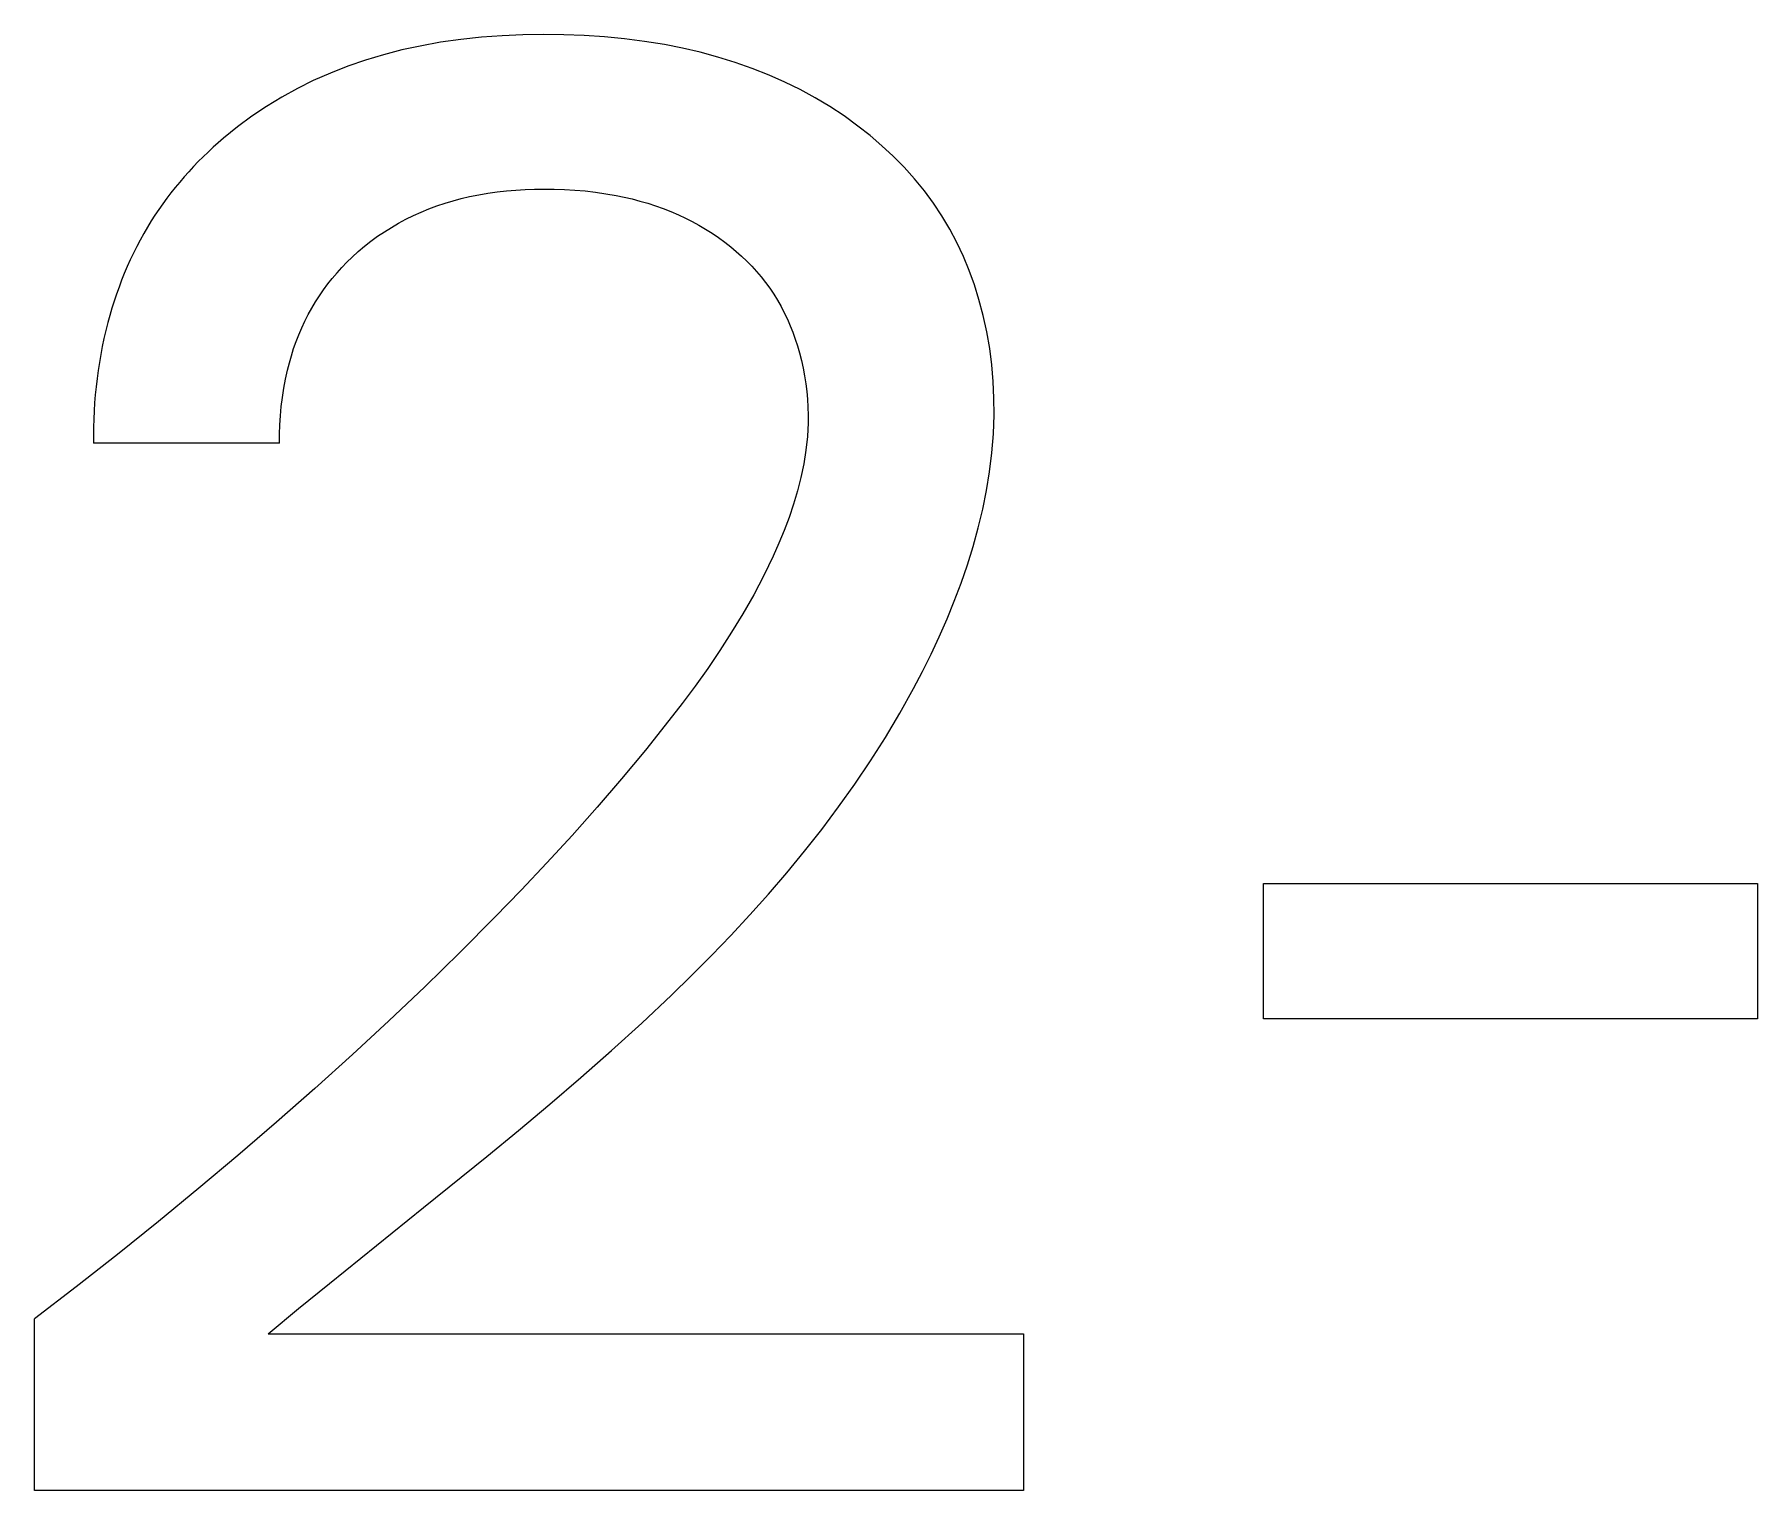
# Model space of a CAD drawing. Header units: millimetres. Extents: x -5035 to 14510, y -7775 to 12.
# Drawn here: x 1373.968 to 1376.01, y -1922.707 to -1920.981 of the extents above; entities that cross this region are included whole.
import ezdxf

# ---------------------------------------------------------------- set-up
doc = ezdxf.new("R2010")
doc.units = ezdxf.units.MM
doc.layers.add('eProC - L2', color=41, linetype='Continuous', lineweight=20)

msp = doc.modelspace()

# ---------------------------------------------------------------- linework, layer by layer
at = {"layer": 'eProC - L2', "linetype": 'Continuous'}
for p, q in [((1374.4975, -1920.9845), (1374.473, -1920.9871)), ((1374.522, -1920.9827), (1374.4975, -1920.9845)), ((1374.5465, -1920.9816), (1374.522, -1920.9827)), ((1374.5711, -1920.9812), (1374.5465, -1920.9816)), ((1374.5951, -1920.9815), (1374.5711, -1920.9812)), ((1374.619, -1920.9824), (1374.5951, -1920.9815)), ((1374.643, -1920.984), (1374.619, -1920.9824)), ((1374.6668, -1920.9863), (1374.643, -1920.984)), ((1374.6906, -1920.9894), (1374.6668, -1920.9863)), ((1374.3813, -1921.0052), (1374.36, -1921.0116)), ((1374.4028, -1920.9996), (1374.3813, -1921.0052)), ((1374.4245, -1920.9949), (1374.4028, -1920.9996)), ((1374.4487, -1920.9905), (1374.4245, -1920.9949)), ((1374.473, -1920.9871), (1374.4487, -1920.9905)), ((1374.7142, -1920.9933), (1374.6906, -1920.9894)), ((1374.7354, -1920.9975), (1374.7142, -1920.9933)), ((1374.7564, -1921.0023), (1374.7354, -1920.9975)), ((1374.7773, -1921.008), (1374.7564, -1921.0023)), ((1374.3183, -1921.0269), (1374.298, -1921.0358)), ((1374.339, -1921.0188), (1374.3183, -1921.0269)), ((1374.36, -1921.0116), (1374.339, -1921.0188)), ((1374.7979, -1921.0143), (1374.7773, -1921.008)), ((1374.8183, -1921.0215), (1374.7979, -1921.0143)), ((1374.8383, -1921.0294), (1374.8183, -1921.0215)), ((1374.2791, -1921.0452), (1374.2606, -1921.0554)), ((1374.298, -1921.0358), (1374.2791, -1921.0452)), ((1374.8568, -1921.0376), (1374.8383, -1921.0294)), ((1374.8749, -1921.0466), (1374.8568, -1921.0376)), ((1374.8927, -1921.0563), (1374.8749, -1921.0466)), ((1374.2426, -1921.0664), (1374.225, -1921.0782)), ((1374.2606, -1921.0554), (1374.2426, -1921.0664)), ((1374.91, -1921.0667), (1374.8927, -1921.0563)), ((1374.927, -1921.0778), (1374.91, -1921.0667)), ((1374.225, -1921.0782), (1374.208, -1921.0908)), ((1374.9434, -1921.0897), (1374.927, -1921.0778)), ((1374.1916, -1921.1041), (1374.1854, -1921.1095)), ((1374.208, -1921.0908), (1374.1916, -1921.1041)), ((1374.9579, -1921.101), (1374.9434, -1921.0897)), ((1374.9719, -1921.113), (1374.9579, -1921.101)), ((1374.1674, -1921.1262), (1374.1617, -1921.1319)), ((1374.1733, -1921.1205), (1374.1674, -1921.1262)), ((1374.1793, -1921.1149), (1374.1733, -1921.1205)), ((1374.1854, -1921.1095), (1374.1793, -1921.1149)), ((1374.9854, -1921.1255), (1374.9719, -1921.113)), ((1374.9983, -1921.1386), (1374.9854, -1921.1255)), ((1374.1504, -1921.1438), (1374.145, -1921.1499)), ((1374.156, -1921.1378), (1374.1504, -1921.1438)), ((1374.1617, -1921.1319), (1374.156, -1921.1378)), ((1375.0106, -1921.1522), (1374.9983, -1921.1386)), ((1374.1293, -1921.1688), (1374.1244, -1921.1752)), ((1374.1344, -1921.1624), (1374.1293, -1921.1688)), ((1374.1396, -1921.1561), (1374.1344, -1921.1624)), ((1374.145, -1921.1499), (1374.1396, -1921.1561)), ((1374.4941, -1921.1711), (1374.505, -1921.1693)), ((1374.505, -1921.1693), (1374.5159, -1921.1677)), ((1374.5159, -1921.1677), (1374.5269, -1921.1665)), ((1374.5269, -1921.1665), (1374.5379, -1921.1656)), ((1374.5379, -1921.1656), (1374.549, -1921.1649)), ((1374.549, -1921.1649), (1374.56, -1921.1645)), ((1374.56, -1921.1645), (1374.5711, -1921.1644)), ((1374.5711, -1921.1644), (1374.5834, -1921.1645)), ((1374.5834, -1921.1645), (1374.5957, -1921.1649)), ((1374.5957, -1921.1649), (1374.608, -1921.1656)), ((1374.608, -1921.1656), (1374.6203, -1921.1667)), ((1374.6203, -1921.1667), (1374.6325, -1921.1681)), ((1374.6325, -1921.1681), (1374.6447, -1921.1699)), ((1374.6447, -1921.1699), (1374.6568, -1921.172)), ((1375.0222, -1921.1665), (1375.0106, -1921.1522)), ((1375.0331, -1921.1812), (1375.0222, -1921.1665)), ((1374.1149, -1921.1885), (1374.1103, -1921.1953)), ((1374.1196, -1921.1818), (1374.1149, -1921.1885)), ((1374.1244, -1921.1752), (1374.1196, -1921.1818)), ((1374.4257, -1921.1917), (1374.4351, -1921.1878)), ((1374.4351, -1921.1878), (1374.4445, -1921.1843)), ((1374.4445, -1921.1843), (1374.4541, -1921.1811)), ((1374.4541, -1921.1811), (1374.4637, -1921.1782)), ((1374.4637, -1921.1782), (1374.4734, -1921.1756)), ((1374.4734, -1921.1756), (1374.4832, -1921.1733)), ((1374.4832, -1921.1733), (1374.4941, -1921.1711)), ((1374.6568, -1921.172), (1374.6663, -1921.1739)), ((1374.6663, -1921.1739), (1374.6757, -1921.1761)), ((1374.6757, -1921.1761), (1374.6851, -1921.1786)), ((1374.6851, -1921.1786), (1374.6944, -1921.1813)), ((1374.6944, -1921.1813), (1374.7036, -1921.1843)), ((1374.7036, -1921.1843), (1374.7128, -1921.1875)), ((1374.7128, -1921.1875), (1374.7218, -1921.1911)), ((1375.043, -1921.1963), (1375.0331, -1921.1812)), ((1374.1014, -1921.2096), (1374.097, -1921.2171)), ((1374.1059, -1921.2021), (1374.1014, -1921.2096)), ((1374.1103, -1921.1953), (1374.1059, -1921.2021)), ((1374.3823, -1921.215), (1374.3905, -1921.2098)), ((1374.3905, -1921.2098), (1374.3989, -1921.2049)), ((1374.3989, -1921.2049), (1374.4075, -1921.2002)), ((1374.4075, -1921.2002), (1374.4166, -1921.1958)), ((1374.4166, -1921.1958), (1374.4257, -1921.1917)), ((1374.7218, -1921.1911), (1374.7307, -1921.1949)), ((1374.7307, -1921.1949), (1374.739, -1921.1988)), ((1374.739, -1921.1988), (1374.7471, -1921.2029)), ((1374.7471, -1921.2029), (1374.7551, -1921.2073)), ((1374.7551, -1921.2073), (1374.763, -1921.2119)), ((1375.0522, -1921.2119), (1375.043, -1921.1963)), ((1374.0927, -1921.2248), (1374.0887, -1921.2325)), ((1374.097, -1921.2171), (1374.0927, -1921.2248)), ((1374.3587, -1921.2322), (1374.3663, -1921.2262)), ((1374.3663, -1921.2262), (1374.3742, -1921.2204)), ((1374.3742, -1921.2204), (1374.3823, -1921.215)), ((1374.763, -1921.2119), (1374.7707, -1921.2168)), ((1374.7707, -1921.2168), (1374.7782, -1921.222)), ((1374.7782, -1921.222), (1374.7856, -1921.2274)), ((1374.7856, -1921.2274), (1374.7928, -1921.233)), ((1375.0607, -1921.2279), (1375.0522, -1921.2119)), ((1375.0684, -1921.2442), (1375.0607, -1921.2279)), ((1374.081, -1921.2483), (1374.0774, -1921.2563)), ((1374.0848, -1921.2404), (1374.081, -1921.2483)), ((1374.0887, -1921.2325), (1374.0848, -1921.2404)), ((1374.3319, -1921.2573), (1374.3378, -1921.2511)), ((1374.3378, -1921.2511), (1374.344, -1921.2451)), ((1374.344, -1921.2451), (1374.3512, -1921.2385)), ((1374.3512, -1921.2385), (1374.3587, -1921.2322)), ((1374.7928, -1921.233), (1374.7993, -1921.2385)), ((1374.7993, -1921.2385), (1374.8056, -1921.2441)), ((1374.8056, -1921.2441), (1374.8117, -1921.2499)), ((1374.8117, -1921.2499), (1374.8176, -1921.2559)), ((1375.0753, -1921.261), (1375.0684, -1921.2442)), ((1374.074, -1921.2643), (1374.0708, -1921.2725)), ((1374.0774, -1921.2563), (1374.074, -1921.2643)), ((1374.3152, -1921.2769), (1374.3205, -1921.2702)), ((1374.3205, -1921.2702), (1374.3261, -1921.2636)), ((1374.3261, -1921.2636), (1374.3319, -1921.2573)), ((1374.8176, -1921.2559), (1374.8233, -1921.2621)), ((1374.8233, -1921.2621), (1374.8287, -1921.2685)), ((1374.8287, -1921.2685), (1374.834, -1921.2751)), ((1375.0815, -1921.278), (1375.0753, -1921.261)), ((1374.0647, -1921.289), (1374.0619, -1921.2973)), ((1374.0677, -1921.2807), (1374.0647, -1921.289)), ((1374.0708, -1921.2725), (1374.0677, -1921.2807)), ((1374.3005, -1921.2981), (1374.3052, -1921.2909)), ((1374.3052, -1921.2909), (1374.3101, -1921.2838)), ((1374.3101, -1921.2838), (1374.3152, -1921.2769)), ((1374.834, -1921.2751), (1374.839, -1921.2819)), ((1374.839, -1921.2819), (1374.8437, -1921.2889)), ((1374.8437, -1921.2889), (1374.8481, -1921.296)), ((1375.0869, -1921.2953), (1375.0815, -1921.278)), ((1374.0593, -1921.3057), (1374.0568, -1921.3141)), ((1374.0619, -1921.2973), (1374.0593, -1921.3057)), ((1374.2919, -1921.3132), (1374.2961, -1921.3055)), ((1374.2961, -1921.3055), (1374.3005, -1921.2981)), ((1374.8481, -1921.296), (1374.8523, -1921.3034)), ((1374.8523, -1921.3034), (1374.8562, -1921.3109)), ((1374.8562, -1921.3109), (1374.8599, -1921.3185)), ((1375.092, -1921.3144), (1375.0869, -1921.2953)), ((1374.0521, -1921.332), (1374.0499, -1921.3414)), ((1374.0545, -1921.3226), (1374.0521, -1921.332)), ((1374.0568, -1921.3141), (1374.0545, -1921.3226)), ((1374.2808, -1921.337), (1374.2843, -1921.329)), ((1374.2843, -1921.329), (1374.288, -1921.321)), ((1374.288, -1921.321), (1374.2919, -1921.3132)), ((1374.8599, -1921.3185), (1374.8632, -1921.3263)), ((1374.8632, -1921.3263), (1374.8664, -1921.3341)), ((1375.0962, -1921.3337), (1375.092, -1921.3144)), ((1374.0479, -1921.3508), (1374.0461, -1921.3603)), ((1374.0499, -1921.3414), (1374.0479, -1921.3508)), ((1374.2721, -1921.3619), (1374.2747, -1921.3535)), ((1374.2747, -1921.3535), (1374.2777, -1921.3452)), ((1374.2777, -1921.3452), (1374.2808, -1921.337)), ((1374.8664, -1921.3341), (1374.8692, -1921.3421)), ((1374.8692, -1921.3421), (1374.8718, -1921.3502)), ((1374.8718, -1921.3502), (1374.8742, -1921.3583)), ((1375.0996, -1921.3532), (1375.0962, -1921.3337)), ((1375.1021, -1921.3727), (1375.0996, -1921.3532)), ((1374.0444, -1921.3699), (1374.043, -1921.3794)), ((1374.0461, -1921.3603), (1374.0444, -1921.3699)), ((1374.2674, -1921.379), (1374.2696, -1921.3704)), ((1374.2696, -1921.3704), (1374.2721, -1921.3619)), ((1374.8742, -1921.3583), (1374.8765, -1921.3674)), ((1374.8765, -1921.3674), (1374.8786, -1921.3765)), ((1375.1038, -1921.3924), (1375.1021, -1921.3727)), ((1374.0417, -1921.389), (1374.0405, -1921.3986)), ((1374.043, -1921.3794), (1374.0417, -1921.389)), ((1374.263, -1921.4004), (1374.265, -1921.3897)), ((1374.265, -1921.3897), (1374.2674, -1921.379)), ((1374.8786, -1921.3765), (1374.8803, -1921.3857)), ((1374.8803, -1921.3857), (1374.8817, -1921.395)), ((1375.1047, -1921.4121), (1375.1038, -1921.3924)), ((1374.0396, -1921.4082), (1374.0388, -1921.4177)), ((1374.0405, -1921.3986), (1374.0396, -1921.4082)), ((1374.26, -1921.4221), (1374.2613, -1921.4113)), ((1374.2613, -1921.4113), (1374.263, -1921.4004)), ((1374.8817, -1921.395), (1374.8829, -1921.4042)), ((1374.8829, -1921.4042), (1374.8837, -1921.4135)), ((1374.8837, -1921.4135), (1374.8842, -1921.4228)), ((1375.1048, -1921.4318), (1375.1047, -1921.4121)), ((1374.0382, -1921.4273), (1374.0377, -1921.4369)), ((1374.0388, -1921.4177), (1374.0382, -1921.4273)), ((1374.2583, -1921.4439), (1374.259, -1921.433)), ((1374.259, -1921.433), (1374.26, -1921.4221)), ((1374.8842, -1921.4228), (1374.8844, -1921.4322)), ((1374.8844, -1921.4322), (1374.8844, -1921.4415)), ((1375.104, -1921.4544), (1375.1048, -1921.4318)), ((1374.0374, -1921.4465), (1374.0373, -1921.456)), ((1374.0373, -1921.456), (1374.0374, -1921.4656)), ((1374.0377, -1921.4369), (1374.0374, -1921.4465)), ((1374.2579, -1921.4547), (1374.2583, -1921.4439)), ((1374.2579, -1921.4656), (1374.2579, -1921.4547)), ((1374.8844, -1921.4415), (1374.8835, -1921.4577)), ((1375.1022, -1921.4769), (1375.104, -1921.4544)), ((1374.2579, -1921.4656), (1374.0374, -1921.4656)), ((1374.8818, -1921.4739), (1374.8792, -1921.4901)), ((1374.8835, -1921.4577), (1374.8818, -1921.4739)), ((1374.8792, -1921.4901), (1374.8758, -1921.5061)), ((1375.0995, -1921.4993), (1375.1022, -1921.4769)), ((1374.8758, -1921.5061), (1374.8718, -1921.522)), ((1375.0959, -1921.5216), (1375.0995, -1921.4993)), ((1374.8671, -1921.5377), (1374.8619, -1921.5534)), ((1374.8718, -1921.522), (1374.8671, -1921.5377)), ((1375.0914, -1921.5438), (1375.0959, -1921.5216)), ((1374.8619, -1921.5534), (1374.8561, -1921.5688)), ((1375.0861, -1921.5659), (1375.0914, -1921.5438)), ((1374.8561, -1921.5688), (1374.8498, -1921.5841)), ((1375.08, -1921.5878), (1375.0861, -1921.5659)), ((1374.8498, -1921.5841), (1374.8431, -1921.5992)), ((1375.0733, -1921.6096), (1375.08, -1921.5878)), ((1374.8431, -1921.5992), (1374.8319, -1921.6225)), ((1375.0658, -1921.6312), (1375.0733, -1921.6096)), ((1374.8319, -1921.6225), (1374.8199, -1921.6453)), ((1375.0577, -1921.6526), (1375.0658, -1921.6312)), ((1374.8199, -1921.6453), (1374.8072, -1921.6677)), ((1375.0491, -1921.6738), (1375.0577, -1921.6526)), ((1374.8072, -1921.6677), (1374.7938, -1921.6896)), ((1375.0398, -1921.6948), (1375.0491, -1921.6738)), ((1374.7938, -1921.6896), (1374.7799, -1921.7112)), ((1375.0301, -1921.7156), (1375.0398, -1921.6948)), ((1374.7799, -1921.7112), (1374.7654, -1921.7324)), ((1375.0199, -1921.7361), (1375.0301, -1921.7156)), ((1374.7654, -1921.7324), (1374.7504, -1921.7533)), ((1375.0093, -1921.7563), (1375.0199, -1921.7361)), ((1374.7504, -1921.7533), (1374.7351, -1921.774)), ((1374.993, -1921.7855), (1375.0093, -1921.7563)), ((1374.7351, -1921.774), (1374.7194, -1921.7943)), ((1374.7194, -1921.7943), (1374.6918, -1921.8291)), ((1374.976, -1921.8141), (1374.993, -1921.7855)), ((1374.9582, -1921.8421), (1374.976, -1921.8141)), ((1374.6918, -1921.8291), (1374.6634, -1921.8633)), ((1374.9397, -1921.8696), (1374.9582, -1921.8421)), ((1374.6634, -1921.8633), (1374.6344, -1921.897)), ((1374.9205, -1921.8966), (1374.9397, -1921.8696)), ((1374.6344, -1921.897), (1374.6049, -1921.9302)), ((1374.9006, -1921.9231), (1374.9205, -1921.8966)), ((1374.8802, -1921.9491), (1374.9006, -1921.9231)), ((1374.6049, -1921.9302), (1374.5748, -1921.9629)), ((1374.5748, -1921.9629), (1374.5442, -1921.9951)), ((1374.8591, -1921.9746), (1374.8802, -1921.9491)), ((1374.8375, -1921.9997), (1374.8591, -1921.9746)), ((1374.5442, -1921.9951), (1374.5133, -1922.027)), ((1374.8154, -1922.0244), (1374.8375, -1921.9997)), ((1375.4241, -1922.1475), (1375.4241, -1921.9873)), ((1375.4241, -1921.9873), (1376.0097, -1921.9873)), ((1376.0097, -1921.9873), (1376.0097, -1922.1475)), ((1374.5133, -1922.027), (1374.4719, -1922.0685)), ((1374.7928, -1922.0487), (1374.8154, -1922.0244)), ((1374.4719, -1922.0685), (1374.43, -1922.1095)), ((1374.7698, -1922.0726), (1374.7928, -1922.0487)), ((1374.7464, -1922.0962), (1374.7698, -1922.0726)), ((1374.43, -1922.1095), (1374.3875, -1922.1498)), ((1374.7225, -1922.1194), (1374.7464, -1922.0962)), ((1374.6873, -1922.1526), (1374.7225, -1922.1194)), ((1374.3875, -1922.1498), (1374.3445, -1922.1897)), ((1376.0097, -1922.1475), (1375.4241, -1922.1475)), ((1374.6514, -1922.1851), (1374.6873, -1922.1526)), ((1374.3445, -1922.1897), (1374.2997, -1922.2301)), ((1374.615, -1922.2171), (1374.6514, -1922.1851)), ((1374.2997, -1922.2301), (1374.2545, -1922.2701)), ((1374.5782, -1922.2487), (1374.615, -1922.2171)), ((1374.541, -1922.2798), (1374.5782, -1922.2487)), ((1374.2545, -1922.2701), (1374.2087, -1922.3094)), ((1374.5037, -1922.3106), (1374.541, -1922.2798)), ((1374.2087, -1922.3094), (1374.1625, -1922.3483)), ((1374.4287, -1922.3712), (1374.5037, -1922.3106)), ((1374.1625, -1922.3483), (1374.1145, -1922.3878)), ((1374.3172, -1922.4611), (1374.4287, -1922.3712)), ((1374.1145, -1922.3878), (1374.0659, -1922.4267)), ((1374.0659, -1922.4267), (1374.0169, -1922.4651)), ((1374.0169, -1922.4651), (1373.9675, -1922.5029)), ((1374.2806, -1922.491), (1374.3172, -1922.4611)), ((1374.2446, -1922.521), (1374.2806, -1922.491)), ((1373.9675, -1922.7065), (1373.9675, -1922.5029)), ((1374.2446, -1922.521), (1375.1398, -1922.521)), ((1375.1398, -1922.521), (1375.1398, -1922.7065)), ((1375.1398, -1922.7065), (1373.9675, -1922.7065))]:
    msp.add_line(p, q, dxfattribs=at)

doc.saveas('drawing.dxf')
